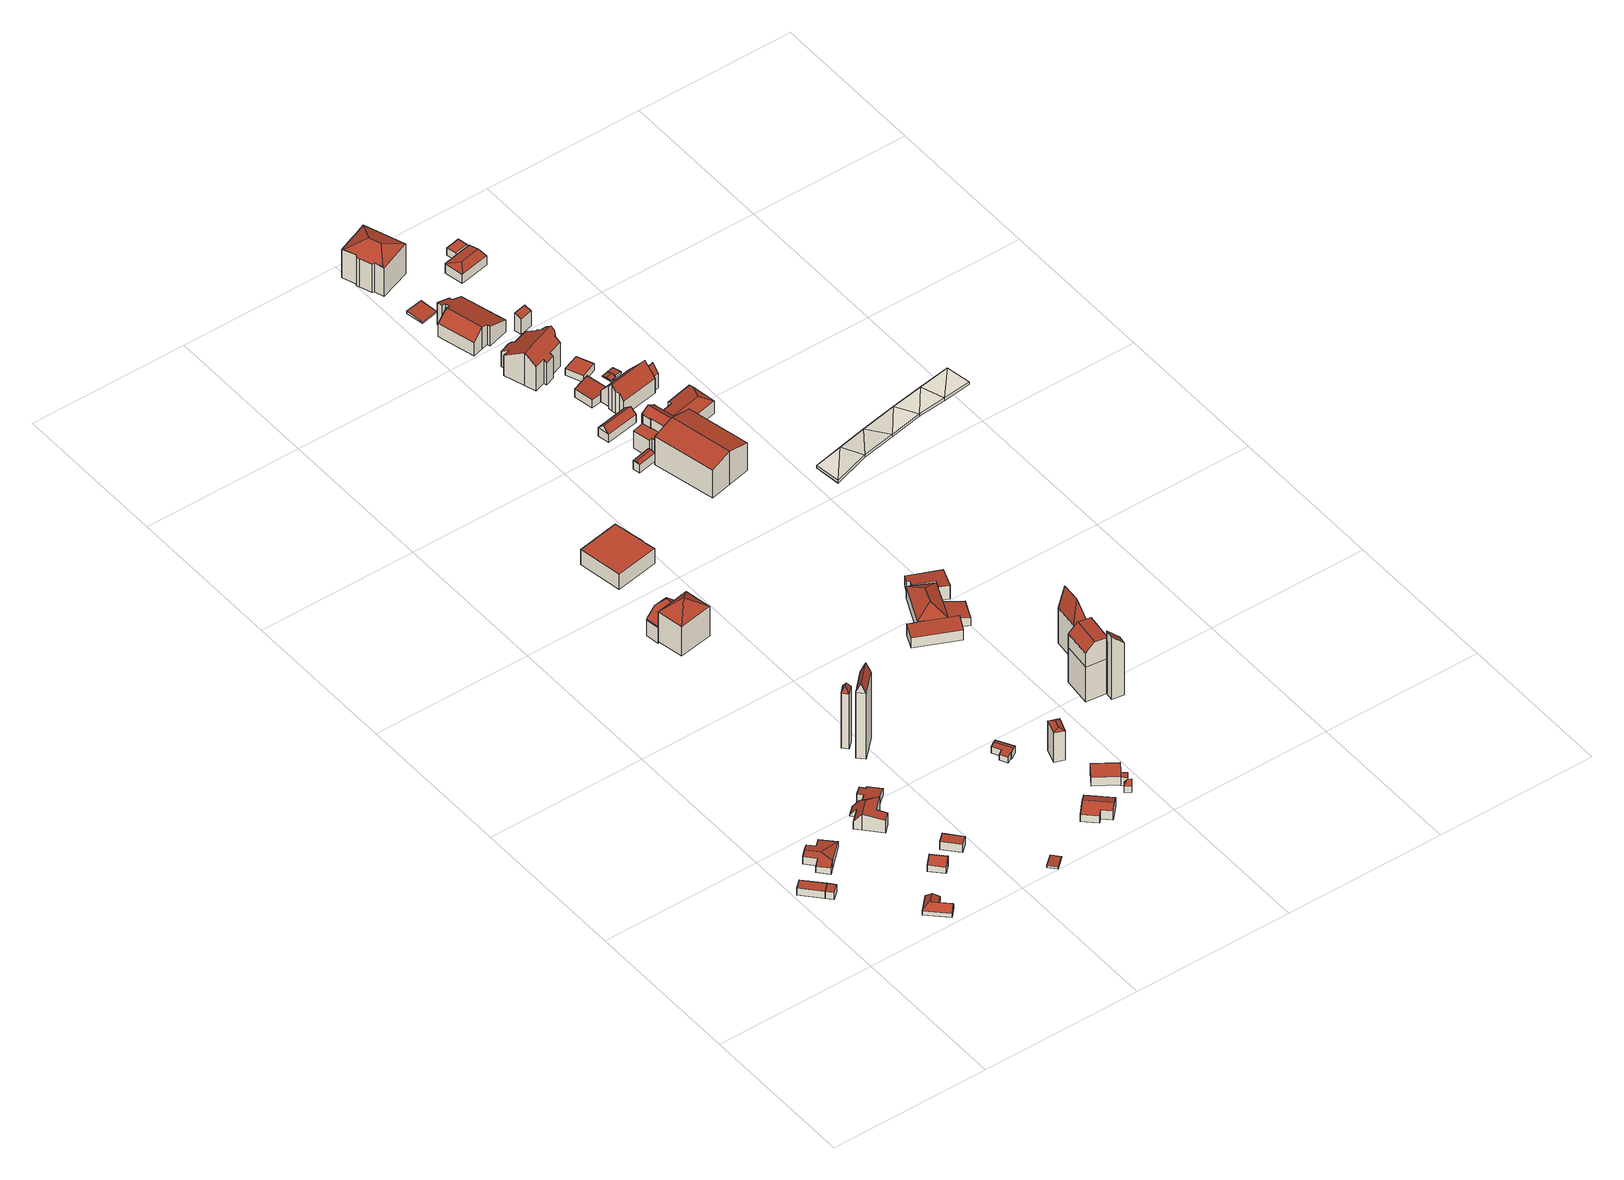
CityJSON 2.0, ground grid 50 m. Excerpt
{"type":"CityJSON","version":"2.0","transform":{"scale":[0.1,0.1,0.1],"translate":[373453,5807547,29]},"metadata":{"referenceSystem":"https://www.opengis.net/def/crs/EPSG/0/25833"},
"CityObjects":{
"building1":{"type":"Building","attributes":{"Gemeindeschluessel":"11000006","Geometrietyp2DReferenz":"3000","function":"31001_1000","roofType":"2100","measuredHeight":2.65},"address":[{"country":"Germany","locality":"Berlin","dependentLocality":"Steglitz-Zehlendorf"}],"geometry":[{"type":"Solid","lod":"2","boundaries":[[[[0,1,2,3]],[[4,5,1,0]],[[6,7,5,4]],[[3,2,7,6]],[[4,0,3,6]],[[1,5,7,2]]]],"semantics":{"surfaces":[{"type":"WallSurface"},{"type":"RoofSurface"},{"type":"GroundSurface"}],"values":[[0,0,0,0,1,2]]}}]},
"building2":{"type":"Building","attributes":{"Gemeindeschluessel":"11000006","Geometrietyp2DReferenz":"3000","function":"31001_1000","roofType":"2100","measuredHeight":2.7},"address":[{"country":"Germany","locality":"Berlin","dependentLocality":"Steglitz-Zehlendorf"}],"geometry":[{"type":"Solid","lod":"2","boundaries":[[[[8,9,10,11]],[[0,1,9,8]],[[3,2,1,0]],[[11,10,2,3]],[[0,8,11,3]],[[9,1,2,10]]]],"semantics":{"surfaces":[{"type":"WallSurface"},{"type":"RoofSurface"},{"type":"GroundSurface"}],"values":[[0,0,0,0,1,2]]}}]},
"building3":{"type":"Building","attributes":{"Gemeindeschluessel":"11000006","Geometrietyp2DReferenz":"3000","function":"31001_1010","roofType":"5000","measuredHeight":3.11},"address":[{"country":"Germany","locality":"Berlin","dependentLocality":"Steglitz-Zehlendorf","thoroughfareName":"Stölpchenweg"}],"geometry":[{"type":"Solid","lod":"2","boundaries":[[[[12,13,14,15]],[[16,17,13,12]],[[18,19,17,16]],[[20,21,19,18]],[[22,23,21,20]],[[24,25,23,22]],[[26,27,25,24]],[[28,29,27,26]],[[30,31,29,28]],[[15,14,31,30]],[[24,32,26]],[[22,20,18,16,32,24]],[[12,15,30,28,26,32,16]],[[13,17,19,21,23,25,27,29,31,14]]]],"semantics":{"surfaces":[{"type":"WallSurface"},{"type":"RoofSurface"},{"type":"GroundSurface"}],"values":[[0,0,0,0,0,0,0,0,0,0,1,1,1,2]]}}]},
"building4":{"type":"Building","attributes":{"Gemeindeschluessel":"11000006","Geometrietyp2DReferenz":"3000","function":"31001_1312","roofType":"5000","measuredHeight":3.71},"address":[{"country":"Germany","locality":"Berlin","dependentLocality":"Steglitz-Zehlendorf","thoroughfareName":"Stölpchenweg"}],"geometry":[{"type":"Solid","lod":"2","boundaries":[[[[33,34,35,36]],[[37,38,34,33]],[[39,40,38,37]],[[41,42,40,39]],[[43,44,42,41]],[[36,35,44,43]],[[43,41,45]],[[45,41,39,46]],[[47,46,39,37,48]],[[37,33,48]],[[48,33,36,47]],[[46,47,36,43,45]],[[34,38,40,42,44,35]]]],"semantics":{"surfaces":[{"type":"WallSurface"},{"type":"RoofSurface"},{"type":"GroundSurface"}],"values":[[0,0,0,0,0,0,0,1,1,1,1,1,2]]}}]},
"building5":{"type":"Building","attributes":{"Gemeindeschluessel":"11000006","Geometrietyp2DReferenz":"3000","function":"31001_1310","roofType":"2100","measuredHeight":3.54},"address":[{"country":"Germany","locality":"Berlin","dependentLocality":"Steglitz-Zehlendorf"}],"geometry":[{"type":"Solid","lod":"2","boundaries":[[[[49,50,51,52]],[[53,54,50,49]],[[55,56,54,53]],[[52,51,56,55]],[[53,49,52,55]],[[50,54,56,51]]]],"semantics":{"surfaces":[{"type":"WallSurface"},{"type":"RoofSurface"},{"type":"GroundSurface"}],"values":[[0,0,0,0,1,2]]}}]},
"building6":{"type":"Building","attributes":{"Gemeindeschluessel":"11000006","Geometrietyp2DReferenz":"3000","function":"31001_1010","roofType":"5000","measuredHeight":5.67},"address":[{"country":"Germany","locality":"Berlin","dependentLocality":"Steglitz-Zehlendorf","thoroughfareName":"Stölpchenweg"}],"geometry":[{"type":"Solid","lod":"2","boundaries":[[[[57,58,59,60]],[[61,62,58,57]],[[63,64,62,61]],[[65,66,64,63]],[[67,68,66,65]],[[69,70,68,67]],[[71,72,70,69]],[[73,74,72,71]],[[75,76,74,73]],[[77,78,76,75]],[[79,80,78,77]],[[81,82,80,79]],[[83,84,82,81]],[[60,59,84,83]],[[77,75,73,71,69,85,79]],[[67,65,63,61,57,85,69]],[[60,83,81,79,85,57]],[[58,62,64,66,68,70,72,74,76,78,80,82,84,59]]]],"semantics":{"surfaces":[{"type":"WallSurface"},{"type":"RoofSurface"},{"type":"GroundSurface"}],"values":[[0,0,0,0,0,0,0,0,0,0,0,0,0,0,1,1,1,2]]}}]},
"building7":{"type":"Building","attributes":{"Gemeindeschluessel":"11000006","Geometrietyp2DReferenz":"3000","function":"31001_2463","roofType":"2100","measuredHeight":2.99},"address":[{"country":"Germany","locality":"Berlin","dependentLocality":"Steglitz-Zehlendorf"}],"geometry":[{"type":"Solid","lod":"2","boundaries":[[[[86,87,88,89]],[[90,91,87,86]],[[92,93,91,90]],[[89,88,93,92]],[[90,86,89,92]],[[87,91,93,88]]]],"semantics":{"surfaces":[{"type":"WallSurface"},{"type":"RoofSurface"},{"type":"GroundSurface"}],"values":[[0,0,0,0,1,2]]}}]},
"building8":{"type":"Building","attributes":{"Gemeindeschluessel":"11000006","Geometrietyp2DReferenz":"3000","function":"31001_1010","roofType":"2100","measuredHeight":3.03},"address":[{"country":"Germany","locality":"Berlin","dependentLocality":"Steglitz-Zehlendorf","thoroughfareName":"Stölpchenweg"}],"geometry":[{"type":"Solid","lod":"2","boundaries":[[[[94,95,96,97]],[[98,99,95,94]],[[100,76,99,98]],[[101,74,76,100]],[[102,103,74,101]],[[104,105,103,102]],[[106,107,105,104]],[[97,96,107,106]],[[104,102,101,100,98,94,97,106]],[[95,99,76,74,103,105,107,96]]]],"semantics":{"surfaces":[{"type":"WallSurface"},{"type":"RoofSurface"},{"type":"GroundSurface"}],"values":[[0,0,0,0,0,0,0,0,1,2]]}}]},
"building9":{"type":"Building","attributes":{"Gemeindeschluessel":"11000006","Geometrietyp2DReferenz":"3000","function":"31001_1000","roofType":"2100","measuredHeight":0.815},"address":[{"country":"Germany","locality":"Berlin","dependentLocality":"Steglitz-Zehlendorf"}],"geometry":[{"type":"Solid","lod":"2","boundaries":[[[[108,109,110,111]],[[112,113,109,108]],[[114,115,113,112]],[[111,110,115,114]],[[112,108,111,114]],[[109,113,115,110]]]],"semantics":{"surfaces":[{"type":"WallSurface"},{"type":"RoofSurface"},{"type":"GroundSurface"}],"values":[[0,0,0,0,1,2]]}}]},
"building10":{"type":"Building","attributes":{"Gemeindeschluessel":"11000006","Geometrietyp2DReferenz":"3000","function":"31001_1310","roofType":"5000","measuredHeight":21.82},"address":[{"country":"Germany","locality":"Berlin","dependentLocality":"Steglitz-Zehlendorf"}],"geometry":[{"type":"Solid","lod":"2","boundaries":[[[[116,117,118,119]],[[120,121,117,116]],[[122,123,121,120]],[[119,118,123,122]],[[124,122,120,125]],[[120,116,125]],[[125,116,119,124]],[[119,122,124]],[[117,121,123,118]]]],"semantics":{"surfaces":[{"type":"WallSurface"},{"type":"RoofSurface"},{"type":"GroundSurface"}],"values":[[0,0,0,0,1,1,1,1,2]]}}]},
"building11":{"type":"Building","attributes":{"Gemeindeschluessel":"11000006","Geometrietyp2DReferenz":"3000","function":"31001_1312","roofType":"5000","measuredHeight":26.77},"address":[{"country":"Germany","locality":"Berlin","dependentLocality":"Steglitz-Zehlendorf"}],"geometry":[{"type":"Solid","lod":"2","boundaries":[[[[126,127,128,129]],[[130,131,127,126]],[[132,133,131,130]],[[129,128,133,132]],[[134,132,130,135]],[[130,126,135]],[[135,126,129,134]],[[129,132,134]],[[127,131,133,128]]]],"semantics":{"surfaces":[{"type":"WallSurface"},{"type":"RoofSurface"},{"type":"GroundSurface"}],"values":[[0,0,0,0,1,0,1,0,2]]}}]},
"building12":{"type":"Building","attributes":{"Gemeindeschluessel":"11000006","Geometrietyp2DReferenz":"3000","function":"31001_1010"},"address":[{"country":"Germany","locality":"Berlin","dependentLocality":"Steglitz-Zehlendorf","thoroughfareName":"Stölpchenweg"}],"children":["building12-1","building12-2"]},
"building12-1":{"type":"BuildingPart","attributes":{"roofType":"3500","measuredHeight":14.75},"parents":["building12"],"geometry":[{"type":"Solid","lod":"2","boundaries":[[[[136,137,138,139,140,141]],[[142,143,144,145,146]],[[141,140,143,142]],[[141,147,136]],[[136,147,146]],[[146,147,142]],[[142,147,141]],[[139,148,144,143,140]],[[149,137,136,146,145]],[[144,148,150,145]],[[148,139,138,150]],[[150,149,145]],[[138,137,149,150]]]],"semantics":{"surfaces":[{"type":"WallSurface"},{"type":"RoofSurface"},{"type":"GroundSurface"},{"type":"ClosureSurface"}],"values":[[0,0,0,1,1,1,1,2,0,3,3,3,3]]}}]},
"building12-2":{"type":"BuildingPart","attributes":{"roofType":"5000","measuredHeight":10.71},"parents":["building12"],"geometry":[{"type":"Solid","lod":"2","boundaries":[[[[151,152,153,154]],[[155,156,152,151]],[[145,144,157,156,155]],[[158,159,160,139,138]],[[154,153,159,158]],[[161,162,163]],[[164,165,137,149,162,161]],[[166,163,162,149,145,155]],[[164,161,163,166,151,154]],[[166,155,151]],[[137,165,158,138]],[[165,164,154,158]],[[152,156,157,167,160,159,153]],[[157,144,148,167]],[[144,145,150,148]],[[167,148,139,160]],[[148,150,138,139]],[[150,145,149]],[[149,137,138,150]]]],"semantics":{"surfaces":[{"type":"WallSurface"},{"type":"RoofSurface"},{"type":"GroundSurface"},{"type":"ClosureSurface"}],"values":[[0,0,0,0,0,1,1,1,0,0,0,0,2,0,3,0,3,3,3]]}}]},
"building13":{"type":"Building","attributes":{"Gemeindeschluessel":"11000006","Geometrietyp2DReferenz":"3000","function":"31001_2510","roofType":"1000","measuredHeight":5.42},"address":[{"country":"Germany","locality":"Berlin","dependentLocality":"Steglitz-Zehlendorf","thoroughfareName":"Stölpchenweg"}],"geometry":[{"type":"Solid","lod":"2","boundaries":[[[[168,169,170,171]],[[172,173,169,168]],[[174,175,173,172]],[[176,177,175,174]],[[178,179,177,176]],[[180,181,179,178]],[[182,183,181,180]],[[171,170,183,182]],[[180,178,176,174,172,168,171,182]],[[169,173,175,177,179,181,183,170]]]],"semantics":{"surfaces":[{"type":"WallSurface"},{"type":"RoofSurface"},{"type":"GroundSurface"}],"values":[[0,0,0,0,0,0,0,0,1,2]]}}]},
"building14":{"type":"Building","attributes":{"Gemeindeschluessel":"11000006","Geometrietyp2DReferenz":"3000","function":"31001_1000","roofType":"5000","measuredHeight":4.33},"address":[{"country":"Germany","locality":"Berlin","dependentLocality":"Steglitz-Zehlendorf"}],"geometry":[{"type":"Solid","lod":"2","boundaries":[[[[184,185,186,187]],[[188,189,185,184]],[[190,191,189,188]],[[192,193,191,190]],[[194,195,193,192]],[[187,186,195,194]],[[194,192,196,197]],[[187,197,196,190,188,184]],[[194,197,187]],[[190,196,192]],[[185,189,191,193,195,186]]]],"semantics":{"surfaces":[{"type":"WallSurface"},{"type":"RoofSurface"},{"type":"GroundSurface"}],"values":[[0,0,0,0,0,0,1,1,0,0,2]]}}]},
"building15":{"type":"Building","attributes":{"Gemeindeschluessel":"11000006","Geometrietyp2DReferenz":"3000","function":"31001_1312","roofType":"5000","measuredHeight":2.63},"address":[{"country":"Germany","locality":"Berlin","dependentLocality":"Steglitz-Zehlendorf","thoroughfareName":"Stölpchenweg"}],"geometry":[{"type":"Solid","lod":"2","boundaries":[[[[198,199,200,201]],[[202,203,199,198]],[[204,205,203,202]],[[206,207,205,204]],[[208,209,207,206]],[[210,211,209,208]],[[212,213,211,210]],[[201,200,213,212]],[[204,202,214,215]],[[206,215,214,198,201,212,210,208]],[[204,215,206]],[[198,214,202]],[[199,203,205,207,209,211,213,200]]]],"semantics":{"surfaces":[{"type":"WallSurface"},{"type":"RoofSurface"},{"type":"GroundSurface"}],"values":[[0,0,0,0,0,0,0,0,1,1,0,0,2]]}}]},
"building16":{"type":"Building","attributes":{"Gemeindeschluessel":"11000006","Geometrietyp2DReferenz":"3000","function":"31001_1310","roofType":"5000","measuredHeight":11.55},"address":[{"country":"Germany","locality":"Berlin","dependentLocality":"Steglitz-Zehlendorf"}],"geometry":[{"type":"Solid","lod":"2","boundaries":[[[[216,217,218,219]],[[220,221,217,216]],[[222,223,221,220]],[[219,218,223,222]],[[222,220,224]],[[224,220,216,225]],[[216,219,225]],[[225,219,222,224]],[[217,221,223,218]]]],"semantics":{"surfaces":[{"type":"WallSurface"},{"type":"RoofSurface"},{"type":"GroundSurface"}],"values":[[0,0,0,0,1,1,1,1,2]]}}]},
"building17":{"type":"Building","attributes":{"Gemeindeschluessel":"11000006","Geometrietyp2DReferenz":"3000","function":"31001_1310","roofType":"5000","measuredHeight":4},"address":[{"country":"Germany","locality":"Berlin","dependentLocality":"Steglitz-Zehlendorf"}],"geometry":[{"type":"Solid","lod":"2","boundaries":[[[[226,227,228,229]],[[230,231,227,226]],[[232,233,231,230]],[[229,228,233,232]],[[234,232,230,235]],[[230,226,235]],[[235,226,229,234]],[[229,232,234]],[[227,231,233,228]]]],"semantics":{"surfaces":[{"type":"WallSurface"},{"type":"RoofSurface"},{"type":"GroundSurface"}],"values":[[0,0,0,0,1,0,1,1,2]]}}]},
"building18":{"type":"Building","attributes":{"Gemeindeschluessel":"11000006","Geometrietyp2DReferenz":"3000","function":"31001_1312","roofType":"1000","measuredHeight":3.14},"address":[{"country":"Germany","locality":"Berlin","dependentLocality":"Steglitz-Zehlendorf","thoroughfareName":"Stölpchenweg"}],"geometry":[{"type":"Solid","lod":"2","boundaries":[[[[236,237,238,239]],[[240,241,237,236]],[[242,243,241,240]],[[244,245,243,242]],[[239,238,245,244]],[[242,240,236,239,244]],[[237,241,243,245,238]]]],"semantics":{"surfaces":[{"type":"WallSurface"},{"type":"RoofSurface"},{"type":"GroundSurface"}],"values":[[0,0,0,0,0,1,2]]}}]},
"building19":{"type":"Building","attributes":{"Gemeindeschluessel":"11000006","Geometrietyp2DReferenz":"3000","function":"31001_1310","roofType":"2100","measuredHeight":3},"address":[{"country":"Germany","locality":"Berlin","dependentLocality":"Steglitz-Zehlendorf"}],"geometry":[{"type":"Solid","lod":"2","boundaries":[[[[246,247,248,249]],[[250,251,247,246]],[[252,253,251,250]],[[249,248,253,252]],[[250,246,249,252]],[[247,251,253,248]]]],"semantics":{"surfaces":[{"type":"WallSurface"},{"type":"RoofSurface"},{"type":"GroundSurface"}],"values":[[0,0,0,0,1,2]]}}]},
"building20":{"type":"Building","attributes":{"Gemeindeschluessel":"11000006","Geometrietyp2DReferenz":"3000","function":"31001_2081"},"address":[{"country":"Germany","locality":"Berlin","dependentLocality":"Steglitz-Zehlendorf","thoroughfareName":"Stölpchenweg"}],"children":["building20-1","building20-2","building20-3","building20-4"]},
"building20-1":{"type":"BuildingPart","attributes":{"roofType":"2100","measuredHeight":4.89},"parents":["building20"],"geometry":[{"type":"Solid","lod":"2","boundaries":[[[[254,255,256,257,258,259]],[[260,261,255,254]],[[262,263,261,260]],[[264,265,263,262]],[[266,267,265,264]],[[268,269,270,267,266]],[[266,264,262,260,254,259,271,268]],[[256,255,261,263,265,267,270,272]],[[273,271,259,258]],[[256,272,273,257]],[[273,258,257]],[[273,269,268,271]],[[272,270,269,273]]]],"semantics":{"surfaces":[{"type":"WallSurface"},{"type":"RoofSurface"},{"type":"GroundSurface"},{"type":"ClosureSurface"}],"values":[[0,0,0,0,0,0,1,2,0,3,3,0,3]]}}]},
"building20-2":{"type":"BuildingPart","attributes":{"roofType":"2100","measuredHeight":4.07},"parents":["building20"],"geometry":[{"type":"Solid","lod":"2","boundaries":[[[[274,275,276,277,278]],[[279,280,275,274]],[[281,282,280,279]],[[283,284,285,282,281]],[[281,279,274,278,286,287,283]],[[288,276,275,280,282,285]],[[289,287,286]],[[288,285,284,289]],[[284,283,287,289]],[[289,286,278,277]],[[276,288,289,277]]]],"semantics":{"surfaces":[{"type":"WallSurface"},{"type":"RoofSurface"},{"type":"GroundSurface"},{"type":"ClosureSurface"}],"values":[[0,0,0,0,1,2,0,3,3,0,3]]}}]},
"building20-3":{"type":"BuildingPart","attributes":{"roofType":"3200","measuredHeight":6.78},"parents":["building20"],"geometry":[{"type":"Solid","lod":"2","boundaries":[[[[290,291,285,284]],[[257,256,291,290]],[[292,293,270,269]],[[258,294,295,273]],[[287,289,296,297]],[[297,296,295,294]],[[292,269,273,295,296,289]],[[283,297,294,290,284]],[[294,258,257,290]],[[291,256,272,270,293,288,285]],[[256,257,273,272]],[[272,273,269,270]],[[288,293,292,289]],[[288,289,284,285]],[[283,287,297]],[[283,284,289,287]],[[258,273,257]]]],"semantics":{"surfaces":[{"type":"WallSurface"},{"type":"RoofSurface"},{"type":"GroundSurface"},{"type":"ClosureSurface"}],"values":[[0,0,0,1,1,1,1,0,0,2,3,3,3,3,0,3,3]]}}]},
"building20-4":{"type":"BuildingPart","attributes":{"roofType":"2100","measuredHeight":3.81},"parents":["building20"],"geometry":[{"type":"Solid","lod":"2","boundaries":[[[[298,299,293,292]],[[300,301,299,298]],[[277,276,301,300]],[[300,298,292,289,277]],[[293,299,301,276,288]],[[288,289,292,293]],[[276,277,289,288]]]],"semantics":{"surfaces":[{"type":"WallSurface"},{"type":"RoofSurface"},{"type":"GroundSurface"},{"type":"ClosureSurface"}],"values":[[0,0,0,1,2,3,3]]}}]},
"building21":{"type":"Building","attributes":{"Gemeindeschluessel":"11000006","Geometrietyp2DReferenz":"3000","function":"51009_1610","roofType":"3100","measuredHeight":3.63},"address":[{"country":"Germany","locality":"Berlin","dependentLocality":"Steglitz-Zehlendorf"}],"geometry":[{"type":"Solid","lod":"2","boundaries":[[[[302,303,304,305]],[[306,307,303,302]],[[308,309,307,306]],[[305,304,309,308]],[[302,310,306]],[[308,311,305]],[[305,311,310,302]],[[306,310,311,308]],[[303,307,309,304]]]],"semantics":{"surfaces":[{"type":"WallSurface"},{"type":"RoofSurface"},{"type":"GroundSurface"}],"values":[[0,0,0,0,0,0,1,1,2]]}}]},
"building22":{"type":"Building","attributes":{"Gemeindeschluessel":"11000006","Geometrietyp2DReferenz":"3000","function":"31001_2010","roofType":"5000","measuredHeight":20.25},"address":[{"country":"Germany","locality":"Berlin","dependentLocality":"Steglitz-Zehlendorf"}],"geometry":[{"type":"Solid","lod":"2","boundaries":[[[[312,313,314,315]],[[316,317,313,312]],[[318,319,317,316]],[[320,321,319,318]],[[322,323,321,320]],[[324,325,323,322]],[[315,314,325,324]],[[326,327,328,329]],[[330,331,320,332]],[[333,331,330,328,327]],[[331,333,322,320]],[[333,327,326,324,322]],[[330,332,318,316]],[[332,320,318]],[[328,330,316,312]],[[329,328,312,315]],[[326,329,315,324]],[[313,317,319,321,323,325,314]]]],"semantics":{"surfaces":[{"type":"WallSurface"},{"type":"RoofSurface"},{"type":"GroundSurface"}],"values":[[0,0,0,0,0,0,0,1,1,1,0,0,0,0,0,0,0,2]]}}]},
"building23":{"type":"Building","attributes":{"Gemeindeschluessel":"11000006","Geometrietyp2DReferenz":"3000","function":"51009_1610","roofType":"2100","measuredHeight":22.59},"address":[{"country":"Germany","locality":"Berlin","dependentLocality":"Steglitz-Zehlendorf"}],"geometry":[{"type":"Solid","lod":"2","boundaries":[[[[334,335,336,337]],[[338,323,335,334]],[[339,321,323,338]],[[337,336,321,339]],[[338,334,337,339]],[[335,323,321,336]]]],"semantics":{"surfaces":[{"type":"WallSurface"},{"type":"RoofSurface"},{"type":"GroundSurface"}],"values":[[0,0,0,0,1,2]]}}]},
"building24":{"type":"Building","attributes":{"Gemeindeschluessel":"11000006","Geometrietyp2DReferenz":"3000","function":"31001_1000","roofType":"3100","measuredHeight":4.56},"address":[{"country":"Germany","locality":"Berlin","dependentLocality":"Steglitz-Zehlendorf"}],"geometry":[{"type":"Solid","lod":"2","boundaries":[[[[340,341,342,343]],[[344,345,341,340]],[[346,347,345,344]],[[343,342,347,346]],[[340,348,344]],[[346,349,343]],[[343,349,348,340]],[[344,348,349,346]],[[341,345,347,342]]]],"semantics":{"surfaces":[{"type":"WallSurface"},{"type":"RoofSurface"},{"type":"GroundSurface"}],"values":[[0,0,0,0,0,0,1,1,2]]}}]},
"building25":{"type":"Building","attributes":{"Gemeindeschluessel":"11000006","Geometrietyp2DReferenz":"3000","function":"51009_1610","roofType":"5000","measuredHeight":19.85},"address":[{"country":"Germany","locality":"Berlin","dependentLocality":"Steglitz-Zehlendorf"}],"geometry":[{"type":"Solid","lod":"2","boundaries":[[[[350,351,352,353]],[[354,355,351,350]],[[356,357,355,354]],[[353,352,357,356]],[[358,356,354,359]],[[354,350,359]],[[359,350,353,358]],[[353,356,358]],[[351,355,357,352]]]],"semantics":{"surfaces":[{"type":"WallSurface"},{"type":"RoofSurface"},{"type":"GroundSurface"}],"values":[[0,0,0,0,1,1,1,0,2]]}}]},
"building26":{"type":"Building","attributes":{"Gemeindeschluessel":"11000006","Geometrietyp2DReferenz":"3000","function":"31001_1010"},"address":[{"country":"Germany","locality":"Berlin","dependentLocality":"Steglitz-Zehlendorf","thoroughfareName":"Stölpchenweg"}],"children":["building26-1","building26-2"]},
"building26-1":{"type":"BuildingPart","attributes":{"roofType":"3100","measuredHeight":11.62},"parents":["building26"],"geometry":[{"type":"Solid","lod":"2","boundaries":[[[[360,361,362,363]],[[364,365,361,360]],[[366,367,365,364]],[[368,369,367,366]],[[370,371,369,368]],[[372,373,371,370]],[[374,375,373,372]],[[376,377,375,374]],[[378,379,377,376]],[[380,381,379,378]],[[382,383,381,380]],[[384,385,383,382]],[[386,387,385,384]],[[388,389,387,386]],[[390,391,392,389,388]],[[393,394,393,395]],[[396,397,398,399,400]],[[401,402,397,396]],[[403,404,402,401]],[[405,406,404,403]],[[407,408,406,405]],[[409,410,408,407]],[[363,362,410,409]],[[403,401,396,400,395,390,388,386,384,382,380,378,376,374,405]],[[372,370,368,366,364,360,363,409,407,405,374]],[[361,365,367,369,371,373,375,377,379,381,383,385,387,389,392,394,398,397,402,404,406,408,410,362]],[[411,391,390,395,393]],[[394,392,391,393]],[[391,411,393]],[[393,395,400,399]],[[398,394,393,399]]]],"semantics":{"surfaces":[{"type":"WallSurface"},{"type":"RoofSurface"},{"type":"GroundSurface"},{"type":"ClosureSurface"}],"values":[[0,0,0,0,0,0,0,0,0,0,0,0,0,0,0,0,0,0,0,0,0,0,0,1,1,2,0,3,3,0,3]]}}]},
"building26-2":{"type":"BuildingPart","attributes":{"roofType":"5000","measuredHeight":4.57},"parents":["building26"],"geometry":[{"type":"Solid","lod":"2","boundaries":[[[[399,398,412,413]],[[414,415,392,391]],[[416,417,415,414]],[[418,419,417,416]],[[413,412,419,418]],[[416,414,391,411,420]],[[418,420,411,393,399,413]],[[416,420,418]],[[398,394,392,415,417,419,412]],[[399,393,394,398]],[[393,391,392,394]],[[393,411,391]]]],"semantics":{"surfaces":[{"type":"WallSurface"},{"type":"RoofSurface"},{"type":"GroundSurface"},{"type":"ClosureSurface"}],"values":[[0,0,0,0,0,1,1,0,2,3,3,3]]}}]},
"building27":{"type":"Building","attributes":{"Gemeindeschluessel":"11000006","Geometrietyp2DReferenz":"3000","function":"31001_2071"},"address":[{"country":"Germany","locality":"Berlin","dependentLocality":"Steglitz-Zehlendorf","thoroughfareName":"Stölpchenweg"}],"children":["building27-1","building27-2","building27-3","building27-4"]},
"building27-1":{"type":"BuildingPart","attributes":{"roofType":"5000","measuredHeight":6.09},"parents":["building27"],"geometry":[{"type":"Solid","lod":"2","boundaries":[[[[421,422,423,424]],[[425,426,422,421]],[[427,428,426,425]],[[429,430,428,427]],[[431,432,430,429]],[[433,434,432,431]],[[435,436,434,433]],[[429,437,431]],[[427,425,421,424,438,439,440,437,429]],[[441,435,433,431,437,440]],[[442,443,444,423,422,426,428,430,432,434,436,445]],[[445,441,440,442]],[[443,442,440,439]],[[443,439,438,444]],[[423,444,438,424]],[[445,436,435,441]]]],"semantics":{"surfaces":[{"type":"WallSurface"},{"type":"RoofSurface"},{"type":"GroundSurface"},{"type":"ClosureSurface"}],"values":[[0,0,0,0,0,0,0,1,1,1,2,3,3,3,3,3]]}}]},
"building27-2":{"type":"BuildingPart","attributes":{"roofType":"3100","measuredHeight":11.29},"parents":["building27"],"geometry":[{"type":"MultiSurface","lod":"2","boundaries":[[[446,445,441,447]],[[448,449,450,451,452,453]],[[454,455,449,448]],[[456,457,455,454]],[[458,424,423,459,457,456]],[[448,453,460,461,462,463,464,454]],[[447,465,466,458,456,454,464]],[[467,446,468,469,470,471,472,450,449,455,457,459,473]],[[473,444,443,467]],[[438,466,465,439]],[[443,444,438,439]],[[467,443,442,445,446]],[[440,439,465,447,441]],[[445,442,440,441]],[[442,443,439,440]],[[446,445,441,447,464,468]],[[474,475,470,469,463,462]],[[469,468,464,463]],[[476,474,462,461]],[[471,470,475,477]],[[477,475,474,476]],[[478,476,461,460]],[[472,471,477,479]],[[479,477,476,478]],[[452,478,460,453]],[[450,472,479,451]],[[478,452,451,479]],[[438,424,458,466]],[[473,459,423,444]],[[424,438,444,423]]],"semantics":{"surfaces":[{"type":"WallSurface"},{"type":"RoofSurface"},{"type":"GroundSurface"},{"type":"ClosureSurface"}],"values":[0,0,0,0,0,1,1,2,0,0,3,0,0,3,3,3,3,3,0,0,3,0,0,3,0,0,3,0,0,3]}}]},
"building27-3":{"type":"BuildingPart","attributes":{"roofType":"3100","measuredHeight":11.88},"parents":["building27"],"geometry":[{"type":"Solid","lod":"2","boundaries":[[[[480,481,482,436,435,483]],[[484,485,481,480]],[[486,487,485,484]],[[488,489,487,486]],[[490,491,492,493,489,488]],[[494,490,488,486,484,495]],[[480,483,496,495,484]],[[481,485,487,489,493,470,469,468,446,482]],[[493,492,475,470]],[[491,490,494,462,474]],[[475,492,491,474]],[[462,494,495,463]],[[470,475,474,462,463,469]],[[447,464,463,495,496]],[[441,445,446,447]],[[446,468,464,447]],[[468,469,463,464]],[[435,441,447,496,483]],[[482,446,445,436]],[[436,445,441,435]]]],"semantics":{"surfaces":[{"type":"WallSurface"},{"type":"RoofSurface"},{"type":"GroundSurface"},{"type":"ClosureSurface"}],"values":[[0,0,0,0,0,1,1,2,0,0,3,0,3,0,3,3,3,0,0,3]]}}]},
"building27-4":{"type":"BuildingPart","attributes":{"roofType":"9999","measuredHeight":6.2},"parents":["building27"],"geometry":[{"type":"Solid","lod":"2","boundaries":[[[[476,478,452,497,498,499,491,474]],[[499,500,492,491]],[[498,501,500,499]],[[497,502,501,498]],[[452,451,502,497]],[[451,452,478,479]],[[479,478,476,477]],[[477,476,474,475]],[[475,474,491,492]],[[500,501,502,451,479,477,475,492]]]],"semantics":{"surfaces":[{"type":"RoofSurface"},{"type":"WallSurface"},{"type":"GroundSurface"}],"values":[[0,1,1,1,1,1,1,1,1,2]]}}]},
"building28":{"type":"Building","attributes":{"Gemeindeschluessel":"11000006","Geometrietyp2DReferenz":"3000","function":"51009_1610","roofType":"1000","measuredHeight":1.38},"address":[{"country":"Germany","locality":"Berlin","dependentLocality":"Steglitz-Zehlendorf"}],"geometry":[{"type":"Solid","lod":"2","boundaries":[[[[503,504,505,506]],[[507,508,504,503]],[[509,510,508,507]],[[506,505,510,509]],[[507,503,506,509]],[[504,508,510,505]]]],"semantics":{"surfaces":[{"type":"WallSurface"},{"type":"RoofSurface"},{"type":"GroundSurface"}],"values":[[0,0,0,0,1,2]]}}]},
"building29":{"type":"Building","attributes":{"Gemeindeschluessel":"11000006","Geometrietyp2DReferenz":"3000","function":"31001_2463","roofType":"2100","measuredHeight":0.881},"address":[{"country":"Germany","locality":"Berlin","dependentLocality":"Steglitz-Zehlendorf"}],"geometry":[{"type":"Solid","lod":"2","boundaries":[[[[511,512,513,514]],[[515,516,512,511]],[[517,518,516,515]],[[514,513,518,517]],[[515,511,514,517]],[[512,516,518,513]]]],"semantics":{"surfaces":[{"type":"WallSurface"},{"type":"RoofSurface"},{"type":"GroundSurface"}],"values":[[0,0,0,0,1,2]]}}]},
"building30":{"type":"Building","attributes":{"Gemeindeschluessel":"11000006","Geometrietyp2DReferenz":"3000","function":"31001_2463","roofType":"2100","measuredHeight":2.88},"address":[{"country":"Germany","locality":"Berlin","dependentLocality":"Steglitz-Zehlendorf"}],"geometry":[{"type":"Solid","lod":"2","boundaries":[[[[519,520,521,522]],[[523,524,520,519]],[[525,526,524,523]],[[527,528,526,525]],[[522,521,528,527]],[[525,523,519,522,527]],[[520,524,526,528,521]]]],"semantics":{"surfaces":[{"type":"WallSurface"},{"type":"RoofSurface"},{"type":"GroundSurface"}],"values":[[0,0,0,0,0,1,2]]}}]},
"building31":{"type":"Building","attributes":{"Gemeindeschluessel":"11000006","Geometrietyp2DReferenz":"3000","function":"31001_1010","roofType":"3100","measuredHeight":7.95},"address":[{"country":"Germany","locality":"Berlin","dependentLocality":"Steglitz-Zehlendorf","thoroughfareName":"Stölpchenweg"}],"geometry":[{"type":"Solid","lod":"2","boundaries":[[[[529,530,531,532]],[[533,534,530,529]],[[535,536,534,533]],[[537,538,536,535]],[[539,540,538,537]],[[541,542,540,539]],[[543,544,542,541]],[[545,546,544,543]],[[547,548,546,545]],[[549,550,548,547]],[[551,552,550,549]],[[553,554,552,551]],[[555,556,554,553]],[[557,558,556,555]],[[532,531,558,557]],[[551,549,547,545,543,541,539,537,535,533,529,532,553]],[[557,555,553,532]],[[530,534,536,538,540,542,544,546,548,550,552,554,556,558,531]]]],"semantics":{"surfaces":[{"type":"WallSurface"},{"type":"RoofSurface"},{"type":"GroundSurface"}],"values":[[0,0,0,0,0,0,0,0,0,0,0,0,0,0,0,1,1,2]]}}]},
"building32":{"type":"Building","attributes":{"Gemeindeschluessel":"11000006","Geometrietyp2DReferenz":"3000","function":"31001_1010","roofType":"5000","measuredHeight":13.27},"address":[{"country":"Germany","locality":"Berlin","dependentLocality":"Steglitz-Zehlendorf","thoroughfareName":"Stölpchenweg"}],"geometry":[{"type":"Solid","lod":"2","boundaries":[[[[559,560,561,562]],[[563,564,560,559]],[[565,566,564,563]],[[567,568,566,565]],[[569,570,568,567]],[[571,572,570,569]],[[573,574,572,571]],[[575,576,574,573]],[[577,578,576,575]],[[579,580,578,577]],[[562,561,580,579]],[[562,581,582,559]],[[583,577,575,573,584,585]],[[579,583,585,581,562]],[[563,582,581,585,584,571,569,567,565]],[[559,582,563]],[[577,583,579]],[[571,584,573]],[[560,564,566,568,570,572,574,576,578,580,561]]]],"semantics":{"surfaces":[{"type":"WallSurface"},{"type":"RoofSurface"},{"type":"GroundSurface"}],"values":[[0,0,0,0,0,0,0,0,0,0,0,1,1,1,1,0,0,0,2]]}}]},
"building33":{"type":"Building","attributes":{"Gemeindeschluessel":"11000006","Geometrietyp2DReferenz":"3000","function":"31001_2463","roofType":"1000","measuredHeight":2.4},"address":[{"country":"Germany","locality":"Berlin","dependentLocality":"Steglitz-Zehlendorf"}],"geometry":[{"type":"Solid","lod":"2","boundaries":[[[[586,587,588,589]],[[590,591,587,586]],[[592,593,591,590]],[[589,588,593,592]],[[590,586,589,592]],[[587,591,593,588]]]],"semantics":{"surfaces":[{"type":"WallSurface"},{"type":"RoofSurface"},{"type":"GroundSurface"}],"values":[[0,0,0,0,1,2]]}}]},
"building34":{"type":"Building","attributes":{"Gemeindeschluessel":"11000006","Geometrietyp2DReferenz":"3000","function":"31001_1010"},"address":[{"country":"Germany","locality":"Berlin","dependentLocality":"Steglitz-Zehlendorf","thoroughfareName":"Stölpchenweg"}],"children":["building34-1","building34-2"]},
"building34-1":{"type":"BuildingPart","attributes":{"roofType":"3100","measuredHeight":9.5},"parents":["building34"],"geometry":[{"type":"Solid","lod":"2","boundaries":[[[[594,595,596,597]],[[598,599,595,594]],[[600,601,599,598]],[[602,603,601,600]],[[604,605,603,602]],[[606,607,605,604]],[[608,609,607,606]],[[610,611,609,608]],[[612,613,611,610]],[[614,615,613,612]],[[616,617,615,614]],[[618,619,617,616]],[[620,621,619,618]],[[622,623,621,620]],[[624,625,623,622]],[[626,627,625,624]],[[628,629,627,626]],[[630,631,632,633,629,628]],[[634,635,636,637,638,639]],[[597,596,635,634]],[[630,628,626,624,622,620,618,616,614,612,610,608,606,604,602,600,640]],[[598,594,597,634,639,640,600]],[[595,599,601,603,605,607,609,611,613,615,617,619,621,623,625,627,629,633,641,636,635,596]],[[633,632,642,641]],[[631,630,640,643]],[[632,631,644,642]],[[631,643,644]],[[638,645,643,640,639]],[[636,641,642,637]],[[644,638,637,642]],[[644,643,645,638]]]],"semantics":{"surfaces":[{"type":"WallSurface"},{"type":"RoofSurface"},{"type":"GroundSurface"},{"type":"ClosureSurface"}],"values":[[0,0,0,0,0,0,0,0,0,0,0,0,0,0,0,0,0,0,0,0,1,1,2,0,0,3,3,0,0,3,3]]}}]},
"building34-2":{"type":"BuildingPart","attributes":{"roofType":"3100","measuredHeight":7.82},"parents":["building34"],"geometry":[{"type":"Solid","lod":"2","boundaries":[[[[646,647,632,631]],[[648,649,647,646]],[[638,637,649,648]],[[646,650,648]],[[631,643,645,650,646]],[[648,650,645,638]],[[647,649,637,642,632]],[[632,642,644,631]],[[642,637,638,644]],[[643,631,644]],[[645,643,644,638]]]],"semantics":{"surfaces":[{"type":"WallSurface"},{"type":"RoofSurface"},{"type":"GroundSurface"},{"type":"ClosureSurface"}],"values":[[0,0,0,0,1,1,2,3,3,3,3]]}}]},
"building35":{"type":"Building","attributes":{"Gemeindeschluessel":"11000006","Geometrietyp2DReferenz":"3000","function":"31001_1000","roofType":"3100","measuredHeight":0.922},"address":[{"country":"Germany","locality":"Berlin","dependentLocality":"Steglitz-Zehlendorf"}],"geometry":[{"type":"Solid","lod":"2","boundaries":[[[[651,652,653,654]],[[655,656,652,651]],[[657,658,656,655]],[[654,653,658,657]],[[651,659,655]],[[657,660,654]],[[654,660,659,651]],[[655,659,660,657]],[[652,656,658,653]]]],"semantics":{"surfaces":[{"type":"WallSurface"},{"type":"RoofSurface"},{"type":"GroundSurface"}],"values":[[0,0,0,0,0,0,1,1,2]]}}]},
"building36":{"type":"Building","attributes":{"Gemeindeschluessel":"11000006","Geometrietyp2DReferenz":"3000","function":"31001_1000","roofType":"2100","measuredHeight":6.16},"address":[{"country":"Germany","locality":"Berlin","dependentLocality":"Steglitz-Zehlendorf"}],"geometry":[{"type":"Solid","lod":"2","boundaries":[[[[661,662,663,664]],[[665,666,662,661]],[[667,668,666,665]],[[664,663,668,667]],[[665,661,664,667]],[[662,666,668,663]]]],"semantics":{"surfaces":[{"type":"WallSurface"},{"type":"RoofSurface"},{"type":"GroundSurface"}],"values":[[0,0,0,0,1,2]]}}]},
"building37":{"type":"Building","attributes":{"Gemeindeschluessel":"11000006","Geometrietyp2DReferenz":"3000","function":"31001_1000","roofType":"2100","measuredHeight":0.802},"address":[{"country":"Germany","locality":"Berlin","dependentLocality":"Steglitz-Zehlendorf"}],"geometry":[{"type":"Solid","lod":"2","boundaries":[[[[669,670,671,672]],[[673,674,670,669]],[[675,676,674,673]],[[672,671,676,675]],[[673,669,672,675]],[[670,674,676,671]]]],"semantics":{"surfaces":[{"type":"WallSurface"},{"type":"RoofSurface"},{"type":"GroundSurface"}],"values":[[0,0,0,0,1,2]]}}]},
"building38":{"type":"Building","attributes":{"Gemeindeschluessel":"11000006","Geometrietyp2DReferenz":"3000","function":"31001_1010","roofType":"5000","measuredHeight":3.92},"address":[{"country":"Germany","locality":"Berlin","dependentLocality":"Steglitz-Zehlendorf"}],"geometry":[{"type":"Solid","lod":"2","boundaries":[[[[677,678,679]],[[680,681,682]],[[682,681,678,677]],[[679,678,681,680]],[[683,684,685,686]],[[677,683,686,682]],[[679,684,683,677]],[[680,685,684,679]],[[682,686,685,680]]]],"semantics":{"surfaces":[{"type":"RoofSurface"},{"type":"WallSurface"},{"type":"GroundSurface"}],"values":[[0,1,0,0,2,1,1,1,1]]}}]},
"building39":{"type":"Building","attributes":{"Gemeindeschluessel":"11000006","Geometrietyp2DReferenz":"3000","function":"31001_1000","roofType":"1000","measuredHeight":2.63},"address":[{"country":"Germany","locality":"Berlin","dependentLocality":"Steglitz-Zehlendorf"}],"geometry":[{"type":"Solid","lod":"2","boundaries":[[[[687,688,689,690]],[[691,692,688,687]],[[693,694,692,691]],[[690,689,694,693]],[[691,687,690,693]],[[688,692,694,689]]]],"semantics":{"surfaces":[{"type":"WallSurface"},{"type":"RoofSurface"},{"type":"GroundSurface"}],"values":[[0,0,0,0,1,2]]}}]},
"building40":{"type":"Building","attributes":{"name":"Hubertusbrücke","Geometrietyp2DReferenz":"3000","Gemeindeschluessel":"11000006","function":"53001_1800","roofType":"1000","measuredHeight":1},"geometry":[{"type":"Solid","lod":"2","boundaries":[[[[695,696,697]],[[695,698,699,696]],[[695,697,700,698]],[[697,696,701]],[[697,701,702,700]],[[696,703,701]],[[696,699,704,703]],[[699,702,704]],[[700,702,699]],[[698,700,699]],[[701,705,706,702]],[[701,703,705]],[[702,706,704]],[[703,707,705]],[[703,704,708,707]],[[704,706,708]],[[706,709,708]],[[705,710,709,706]],[[705,707,710]],[[707,711,710]],[[707,708,712,711]],[[708,709,712]],[[709,713,712]],[[710,714,713,709]],[[710,711,714]],[[711,715,714]],[[711,712,716,715]],[[712,713,716]],[[713,717,716]],[[714,718,717,713]],[[714,715,718]],[[715,716,717,718]]]],"semantics":{"surfaces":[{"type":"WallSurface"}],"values":[[0,0,0,0,0,0,0,0,0,0,0,0,0,0,0,0,0,0,0,0,0,0,0,0,0,0,0,0,0,0,0,0]]}}]}
},
"vertices":[
[59,278,37],[59,278,12],[81,299,12],[81,299,39],[8,334,37],[8,334,12],[30,354,39],[30,354,12],
[76,260,37],[76,260,12],[98,280,12],[98,280,39],
[93,420,38],[93,420,11],[119,391,11],[119,391,38],[108,434,42],[108,434,11],[128,453,36],[128,453,11],[147,434,36],[147,434,11],[169,455,31],[169,455,11],[206,416,31],[206,416,11],[146,361,38],[146,361,11],[128,344,33],[128,344,11],[100,373,33],[100,373,11],[139,401,42],
[266,115,28],[266,115,14],[224,72,14],[224,72,28],[295,87,28],[295,87,14],[277,69,28],[277,69,14],[305,42,28],[305,42,14],[281,17,28],[281,17,14],[293,29,48],[252,68,48],[252,72,51],[271,91,51],
[359,221,45],[359,221,10],[338,201,10],[338,201,33],[394,185,45],[394,185,10],[372,164,33],[372,164,10],
[296,430,67],[296,430,11],[339,384,11],[339,384,56],[280,447,37],[280,447,11],[316,480,38],[316,480,11],[303,493,15],[303,493,11],[328,516,14],[328,516,11],[341,502,39],[341,502,11],[345,497,42],[345,497,11],[347,498,40],[347,498,11],[376,468,57],[376,468,11],[374,466,59],[374,466,11],[378,462,62],[378,462,11],[341,427,62],[341,427,11],[361,405,56],[361,405,11],[337,468,67],
[439,270,39],[439,270,9],[416,250,9],[416,250,37],[480,224,39],[480,224,9],[457,204,37],[457,204,9],
[394,539,32],[394,539,11],[388,534,11],[388,534,34],[423,507,32],[423,507,11],[376,468,41],[347,498,41],[364,513,38],[364,513,11],[352,527,38],[352,527,11],[376,549,33],[376,549,11],
[633,55,12],[633,55,8],[599,25,8],[599,25,16],[653,32,12],[653,32,8],[619,2,16],[619,2,8],
[460,731,216],[460,731,18],[438,710,18],[438,710,216],[475,715,216],[475,715,18],[452,694,216],[452,694,18],[453,709,236],[460,716,236],
[506,716,252],[506,716,16],[447,658,16],[447,658,252],[526,695,252],[526,695,16],[467,638,252],[467,638,16],[457,648,284],[516,705,284],
[286,1307,148],[286,1307,97],[286,1307,91],[286,1307,43],[301,1224,43],[301,1224,148],[407,1242,149],[407,1242,43],[392,1326,43],[392,1326,91],[392,1326,149],[345,1274,190],[340,1317,43],[340,1317,143],[340,1317,91],
[382,1367,91],[382,1367,36],[281,1349,36],[281,1349,91],[385,1368,91],[385,1368,36],[392,1326,36],[279,1349,91],[279,1349,36],[286,1307,36],[310,1354,123],[337,1338,143],[353,1361,123],[281,1349,99],[279,1349,97],[382,1367,94],[340,1317,36],
[321,1523,103],[321,1523,49],[455,1547,49],[455,1547,103],[297,1661,103],[297,1661,49],[430,1685,103],[430,1685,49],[445,1603,103],[445,1603,49],[446,1603,103],[446,1603,49],[448,1589,103],[448,1589,49],[447,1588,103],[447,1588,49],
[824,88,42],[824,88,9],[848,64,9],[848,64,42],[813,77,35],[813,77,9],[776,112,35],[776,112,9],[824,161,41],[824,161,9],[885,103,41],[885,103,9],[803,139,52],[864,81,52],
[747,463,33],[747,463,10],[761,437,10],[761,437,33],[770,476,34],[770,476,10],[798,426,34],[798,426,10],[776,413,33],[776,413,10],[775,415,33],[775,415,10],[760,406,30],[760,406,10],[747,429,30],[747,429,10],[761,471,36],[789,421,36],
[903,371,116],[903,371,11],[872,382,11],[872,382,116],[885,323,116],[885,323,11],[856,335,116],[856,335,10],[873,335,126],[882,361,126],
[960,132,32],[960,132,11],[944,144,11],[944,144,32],[950,118,32],[950,118,11],[934,130,32],[934,130,11],[946,132,50],[955,125,51],
[911,247,42],[911,247,11],[880,202,11],[880,202,42],[975,202,42],[975,202,11],[956,174,42],[956,174,11],[944,158,42],[944,158,11],
[971,164,37],[971,164,10],[956,174,10],[956,174,40],[959,147,37],[959,147,10],[944,158,40],[944,158,10],
[940,1072,66],[940,1072,25],[933,1056,25],[933,1056,63],[933,1056,66],[933,1056,69],[932,1076,66],[932,1076,25],[945,1103,60],[945,1103,25],[1041,1061,60],[1041,1061,25],[1009,990,74],[1009,990,25],[981,1002,74],[981,1002,63],[981,1002,25],[993,1029,69],[993,1029,25],[993,1029,63],
[942,843,61],[942,843,25],[964,889,25],[964,889,58],[964,889,66],[814,901,61],[814,901,25],[834,947,66],[834,947,25],[861,935,66],[861,935,63],[861,935,25],[936,901,66],[888,923,66],[936,901,25],[936,901,63],
[919,1062,63],[919,1062,25],[963,961,63],[963,961,25],[919,1062,67],[939,1005,93],[917,955,93],[861,935,67],
[1018,936,52],[1018,936,25],[991,876,52],[991,876,25],
[638,1854,71],[638,1854,43],[697,1866,43],[697,1866,71],[633,1876,75],[633,1876,43],[692,1889,75],[692,1889,43],[636,1864,79],[694,1877,79],
[1098,551,141],[1098,551,16],[1069,554,16],[1069,554,141],[1138,545,141],[1138,545,16],[1172,541,141],[1172,541,16],[1162,452,141],[1162,452,16],[1124,457,141],[1124,457,16],[1060,465,141],[1060,465,16],[1060,465,191],[1087,462,219],[1098,551,219],[1069,554,189],[1138,545,217],[1127,457,217],[1172,541,143],[1124,457,217],
[1121,431,242],[1121,431,16],[1158,426,16],[1158,426,203],[1124,457,242],[1162,452,203],
[745,2059,66],[745,2059,36],[642,2040,36],[642,2040,66],[752,2021,65],[752,2021,36],[649,2003,65],[649,2003,36],[749,2040,82],[646,2022,82],
[1167,601,147],[1167,601,20],[1175,680,20],[1175,680,147],[1129,608,147],[1129,608,20],[1137,686,147],[1137,686,20],[1156,683,218],[1150,624,218],
[726,2317,118],[726,2317,32],[720,2334,32],[720,2334,133],[681,2301,118],[681,2301,32],[684,2292,110],[684,2292,32],[654,2282,110],[654,2282,32],[651,2291,118],[651,2291,32],[619,2280,118],[619,2280,32],[607,2316,149],[607,2316,32],[586,2379,104],[586,2379,32],[609,2386,104],[609,2386,32],[601,2410,87],[601,2410,32],[636,2423,87],[636,2423,32],[642,2419,91],[642,2419,32],[646,2408,99],[646,2408,32],[690,2423,99],[690,2423,32],[690,2421,100],[690,2421,74],[690,2421,32],[701,2390,74],[701,2390,32],[701,2390,122],[707,2373,134],[707,2373,32],[702,2388,32],[702,2388,73],[702,2388,123],[711,2374,134],[711,2374,32],[721,2369,140],[721,2369,32],[725,2357,149],[725,2357,32],[729,2347,140],[729,2347,32],[723,2335,133],[723,2335,32],[697,2401,78],
[722,2395,32],[722,2395,74],[710,2428,74],[710,2428,32],[719,2424,75],[719,2424,32],[726,2405,76],[726,2405,32],[724,2410,78],
[838,1979,87],[838,1979,36],[773,1965,36],[773,1965,87],[835,1991,85],[835,1991,36],[919,2010,85],[919,2010,36],[922,1997,87],[922,1997,36],[938,1925,81],[938,1925,36],[833,1903,81],[833,1903,36],[834,1897,78],[834,1897,36],[903,1950,97],[779,1938,94],[778,1938,93],[781,1924,97],[789,1887,78],[781,1924,36],[778,1938,36],[779,1938,36],[789,1887,36],
[789,1887,32],[789,1887,129],[723,1958,130],[723,1958,32],[724,1954,32],[724,1954,37],[724,1954,99],[724,1954,130],[748,1963,145],[748,1963,32],[772,1969,128],[772,1969,32],[773,1965,128],[773,1965,32],[730,1927,130],[731,1928,131],[743,1877,131],[765,1881,145],[766,1882,145],[778,1938,129],[779,1938,128],[778,1938,32],[766,1882,32],[765,1881,32],[743,1877,32],[731,1928,32],[730,1927,32],[779,1938,32],[743,1877,99],[743,1877,37],[731,1928,99],[731,1928,37],[730,1927,99],[730,1927,37],
[877,1700,132],[877,1700,33],[834,1897,32],[834,1897,132],[807,1685,151],[807,1685,32],[740,1670,132],[740,1670,32],[697,1866,132],[697,1866,32],[712,1870,136],[712,1870,99],[712,1870,37],[712,1870,32],[743,1877,145],[765,1881,151],[789,1887,144],
[687,1946,99],[699,1891,99],[707,1893,99],[707,1893,37],[699,1891,37],[687,1946,37],
[574,2614,53],[574,2614,39],[587,2617,39],[587,2617,53],[571,2627,53],[571,2627,39],[584,2631,53],[584,2631,39],
[524,2721,44],[524,2721,35],[535,2665,35],[535,2665,39],[579,2731,44],[579,2731,35],[590,2676,39],[590,2676,35],
[744,2224,58],[744,2224,35],[684,2199,34],[684,2199,63],[760,2148,58],[760,2148,34],[727,2142,61],[727,2142,34],[695,2136,63],[695,2136,34],
[574,2614,108],[574,2614,29],[573,2613,29],[573,2613,109],[587,2617,103],[587,2617,29],[584,2631,103],[584,2631,29],[571,2627,108],[571,2627,29],[567,2644,108],[567,2644,29],[615,2656,88],[615,2656,29],[618,2647,88],[618,2647,29],[655,2656,72],[655,2656,29],[693,2512,72],[693,2512,29],[628,2494,100],[628,2494,29],[625,2503,100],[625,2503,29],[604,2497,109],[604,2497,29],[571,2489,76],[571,2489,29],[540,2605,76],[540,2605,29],
[527,2822,120],[527,2822,19],[625,2858,19],[625,2858,127],[517,2852,123],[517,2852,19],[511,2854,120],[511,2854,19],[497,2891,120],[497,2891,19],[494,2899,120],[494,2899,19],[497,2906,123],[497,2906,19],[482,2948,120],[482,2948,19],[527,2964,124],[527,2964,19],[542,2969,125],[542,2969,19],[579,2983,127],[579,2983,19],[558,2877,152],[526,2826,123],[578,2983,127],[484,2943,123],[544,2914,152],
[767,2303,56],[767,2303,32],[716,2283,32],[716,2283,56],[788,2251,56],[788,2251,32],[737,2230,56],[737,2230,32],
[739,2076,107],[739,2076,36],[742,2061,36],[742,2061,88],[731,2081,114],[731,2081,36],[729,2095,131],[729,2095,36],[727,2107,116],[727,2107,36],[732,2114,109],[732,2114,36],[727,2142,74],[727,2142,36],[760,2148,74],[760,2148,36],[770,2150,74],[770,2150,36],[771,2154,69],[771,2154,36],[773,2157,66],[773,2157,36],[776,2160,63],[776,2160,36],[779,2163,61],[779,2163,36],[783,2164,60],[783,2164,36],[787,2165,60],[787,2165,36],[791,2165,61],[791,2165,36],[795,2163,64],[795,2163,36],[844,2172,63],[844,2172,36],[852,2131,113],[852,2131,47],[852,2131,38],[852,2131,36],[861,2082,88],[861,2082,36],[860,2087,36],[860,2087,38],[860,2087,90],[860,2087,94],[854,2117,131],[854,2117,36],[854,2117,38],[854,2117,86],[854,2117,60],[856,2106,116],
[870,2135,47],[870,2135,38],[878,2090,90],[878,2090,38],[875,2110,116],
[811,2224,34],[811,2224,31],[791,2220,31],[791,2220,34],[817,2196,33],[817,2196,31],[797,2191,33],[797,2191,31],[814,2206,40],[794,2202,40],
[713,2500,95],[713,2500,33],[718,2477,33],[718,2477,87],[753,2509,95],[753,2509,33],[758,2487,87],[758,2487,33],
[838,2200,38],[838,2200,30],[832,2229,30],[832,2229,34],[818,2196,38],[818,2196,30],[812,2225,34],[812,2225,30],
[714,2729,63],[737,2763,70],[703,2789,64],[796,2807,64],[802,2776,70],[808,2747,63],[714,2729,30],[703,2789,30],[796,2807,30],[808,2747,30],
[748,2842,55],[748,2842,29],[754,2812,29],[754,2812,55],[793,2851,55],[793,2851,29],[799,2820,55],[799,2820,29],
[1014,1579,54],[1103,1594,58],[1024,1498,54],[1014,1579,64],[1103,1594,68],[1024,1498,64],[1132,1525,65],[1132,1525,75],[1191,1610,61],[1191,1610,71],[1237,1545,65],[1237,1545,75],[1305,1629,65],[1305,1629,75],[1342,1565,75],[1342,1565,65],[1408,1648,62],[1408,1648,72],[1433,1576,72],[1433,1576,62],[1511,1667,59],[1511,1667,69],[1524,1588,70],[1524,1588,60]
]}
